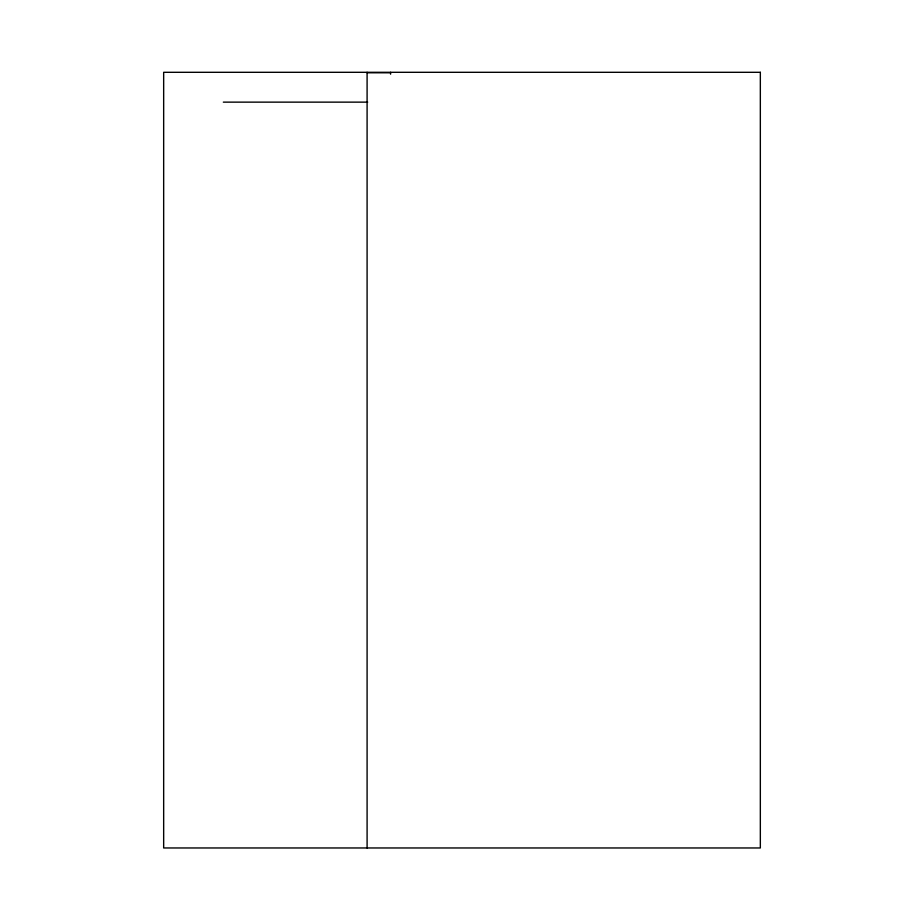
<?xml version="1.0" encoding="UTF-8"?>
<svg xmlns="http://www.w3.org/2000/svg" width="924" height="924" viewBox="0 0 924 924"><rect width="100%" height="100%" fill="white"/><g stroke="black" fill="none" stroke-linecap="round" stroke-linejoin="round"><path stroke-width="1.39" d="M390.586 74.174L390.586 72.303M367.094 72.777L390.69 72.777M223.331 102.137L367.694 102.137M367.094 72.303L367.094 847.966M760.337 72.303L163.663 72.303L163.663 847.966L760.337 847.966L760.337 72.303"/></g></svg>
